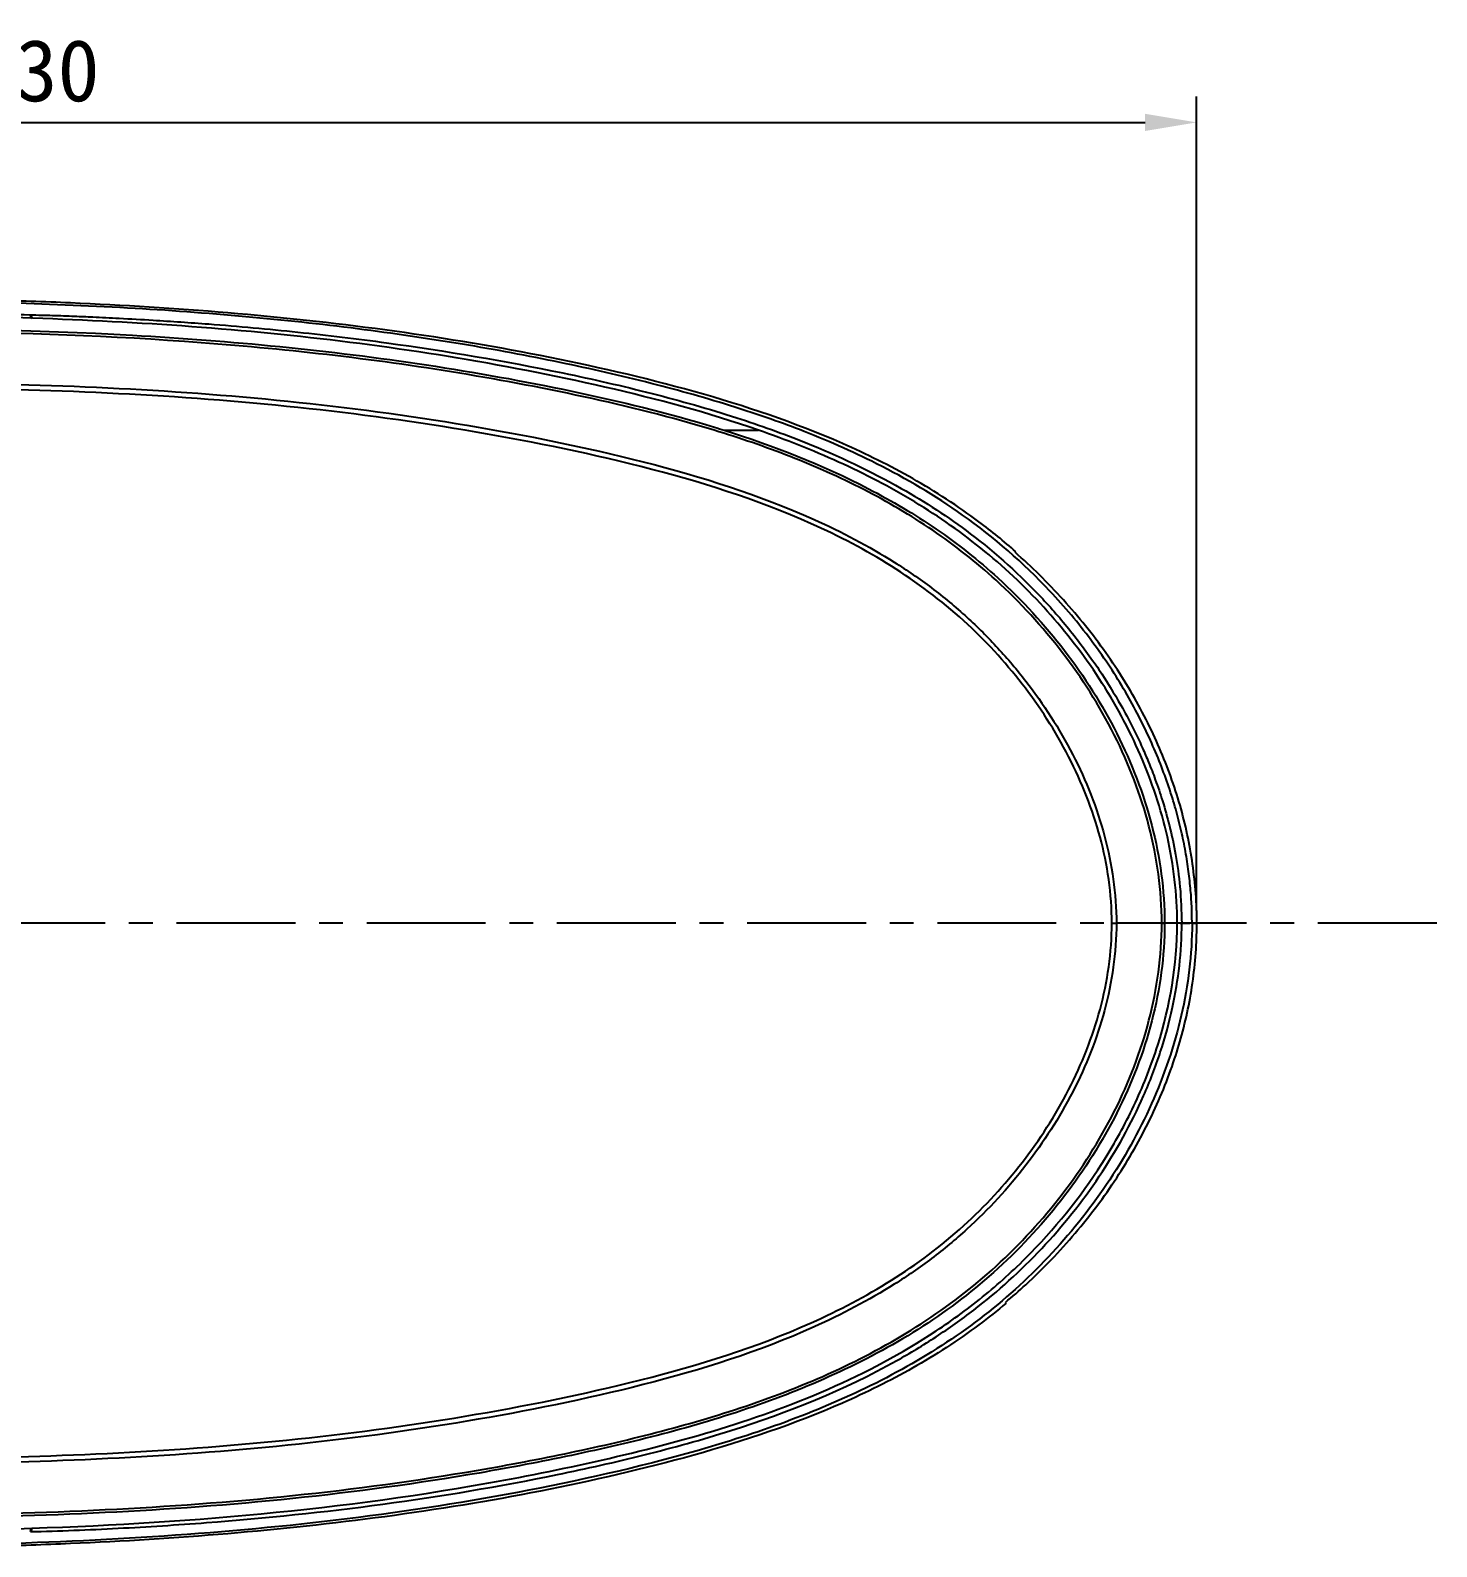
# Model space of a CAD drawing. Header units: millimetres. Extents: x -8699 to 14519, y -2727 to 7848.
# Drawn here: x 1075.7 to 1519.3, y -601.3 to -122.8 of the extents above; entities that cross this region are included whole.
import ezdxf

# ---------------------------------------------------------------- set-up
doc = ezdxf.new("R2010")
doc.units = ezdxf.units.MM
doc.linetypes.add('CENTER', pattern=[2, 1.25, -0.25, 0.25, -0.25])
doc.layers.add('1', color=7, linetype='Continuous', true_color=0xffffff)
doc.layers.add('4', color=4, linetype='Continuous')
doc.dimstyles.new('ISO-25', dxfattribs={"dimtxt": 2.5, "dimasz": 2.5, "dimexe": 1.25, "dimexo": 0.625, "dimtad": 1, "dimdsep": 46, "dimtxsty": 'Standard', "dimcen": 2.5, "dimadec": 0, "dimazin": 0, "dimtfac": 1, "dimtmove": 0, "dimatfit": 3, "dimfxl": 1, "dimarcsym": 0})

# ---------------------------------------------------------------- blocks, each defined once
blk = doc.blocks.new('*D254')
at = {"color": 3, "lineweight": -2, "transparency": 16777216}
for p, q in [((711.73, -400.49), (711.73, -143.73)), ((1443.6, -400.49), (1443.6, -143.73)), ((727.98, -151.86), (1427.35, -151.86))]:
    blk.add_line(p, q, dxfattribs=at)
at = {"color": 3, "transparency": 16777216}
for points in [[(727.98, -149.15), (727.98, -154.57), (711.73, -151.86)], [(1427.35, -149.15), (1427.35, -154.57), (1443.6, -151.86)]]:
    blk.add_solid(points, dxfattribs=at)
at = {"layer": 'DEFPOINTS', "color": 0, "transparency": 16777216}
for p in [(1443.6, -151.86), (711.73, -404.55), (1443.6, -404.55)]:
    blk.add_point(p, dxfattribs=at)
at = {"color": 3, "transparency": 16777216, "insert": (1077.66, -135.61), "char_height": 19.5, "attachment_point": 5}
blk.add_mtext('730', dxfattribs=at)

msp = doc.modelspace()

# ---------------------------------------------------------------- linework, layer by layer
at = {"color": 1, "linetype": 'CENTER', "ltscale": 30}
msp.add_line((1519.31, -404.58), (673.33, -404.58), dxfattribs=at)
at = {"layer": '1', "color": 7, "linetype": 'Continuous'}
for p, q in [((1438.42, -404.55), (1441.48, -404.55)), ((1438.42, -404.55), (1441.48, -404.55)), ((1441.69, -404.55), (1441.69, -404.55))]:
    msp.add_line(p, q, dxfattribs=at)
at = {"layer": '1', "color": 8, "linetype": 'Continuous'}
for centre, major_axis, ratio, start_param, end_param in [((1075.44, -219.54), (0.23, 7), 0.085132, 5.663682, 6.197639), ((1075.44, -219.54), (0.16, 7), 0.192826, 5.661613, 6.196316), ((1075.44, -589.55), (0.16, -7), 0.192826, 0.086869, 0.586093), ((1075.44, -589.55), (0.23, -7), 0.085132, 0.085546, 0.584526)]:
    msp.add_ellipse(centre, major_axis=major_axis, ratio=ratio, start_param=start_param, end_param=end_param, dxfattribs=at)
at = {"layer": '1', "color": 7, "linetype": 'Continuous'}
for points, knots in [([(1386.56, -287.35), (1382.83, -284.05), (1378.95, -280.89), (1368.28, -272.92), (1361.23, -268.36), (1346.83, -260.18), (1339.43, -256.52), (1316.78, -246.55), (1300.99, -241.26), (1269.02, -232.32), (1252.87, -228.65), (1204.12, -219.03), (1171.11, -214.77), (1121.5, -210.57), (1104.95, -209.56), (1080.08, -208.47), (1071.79, -208.19), (1055.19, -207.84), (1046.89, -207.67), (1021.99, -207.38), (1005.39, -207.41), (972.19, -207.42), (955.59, -207.43), (886.05, -207.43), (833.1, -207.43), (780.16, -207.43)], [0, 0, 0, 0, 0.024196, 0.024196, 0.064224, 0.064224, 0.104251, 0.104251, 0.184305, 0.184305, 0.26436, 0.26436, 0.424469, 0.424469, 0.504523, 0.504523, 0.54455, 0.54455, 0.584577, 0.584577, 0.664632, 0.664632, 0.744686, 0.744686, 1, 1, 1, 1]), ([(1442.15, -404.54), (1442.12, -402.75), (1442.08, -399.06), (1441.68, -393.36), (1440.99, -387.34), (1439.97, -381.02), (1438.57, -374.42), (1436.77, -367.57), (1434.52, -360.48), (1431.81, -353.19), (1428.6, -345.73), (1424.86, -338.13), (1420.56, -330.44), (1415.68, -322.7), (1410.2, -314.94), (1404.09, -307.23), (1391.57, -293.11), (1371.7, -275.85), (1344.37, -259.78), (1319.96, -249.12), (1296.13, -240.87), (1270.95, -233.82), (1242.27, -227.29), (1211.39, -221.55), (1178.32, -216.71), (1143.09, -212.93), (1105.76, -210.17), (1080.16, -209.24), (1067.03, -208.77)], [0, 0, 0, 0, 0.011496, 0.023729, 0.036699, 0.050405, 0.064849, 0.08003, 0.095946, 0.112599, 0.129989, 0.148114, 0.166976, 0.186574, 0.206907, 0.227976, 0.249781, 0.328103, 0.395768, 0.45275, 0.499026, 0.55771, 0.62069, 0.687964, 0.759531, 0.835393, 0.915549, 1, 1, 1, 1]), ([(1305.36, -248.98), (1289.47, -243.46), (1273.29, -239.13), (1240.62, -231.63), (1224.12, -228.44), (1174.49, -220.37), (1141.23, -217.02), (1074.44, -213.16), (1040.91, -212.65), (990.64, -212.82), (973.89, -213.04), (952.94, -213.4), (948.76, -213.47), (942.47, -213.59), (940.37, -213.62), (936.23, -213.79), (934.2, -213.92), (928.88, -214.44), (925.93, -214.96), (923.96, -215.59)], [0, 0, 0, 0, 0.129284, 0.129284, 0.258569, 0.258569, 0.517138, 0.517138, 0.775707, 0.775707, 0.904991, 0.904991, 0.937312, 0.937312, 0.953473, 0.953473, 0.969633, 0.969633, 1, 1, 1, 1]), ([(1437.48, -404.55), (1437.46, -395.36), (1436.35, -386.17), (1432.36, -368.41), (1429.49, -359.82), (1422.24, -343.13), (1417.83, -335.03), (1407.97, -319.9), (1402.49, -312.78), (1390.47, -299.36), (1383.88, -293.03), (1369.79, -281.47), (1362.38, -276.29), (1346.95, -266.96), (1338.93, -262.8), (1322.41, -255.29), (1313.91, -251.95), (1305.36, -248.98)], [0, 0, 0, 0, 0.125, 0.125, 0.25, 0.25, 0.375, 0.375, 0.5, 0.5, 0.625, 0.625, 0.75, 0.75, 0.875, 0.875, 1, 1, 1, 1]), ([(1443.6, -404.58), (1443.63, -403.4), (1443.66, -399.11), (1443.1, -391.69), (1441.88, -382.35), (1439.97, -373.05), (1437.43, -363.87), (1434.24, -354.82), (1430.43, -345.78), (1425.94, -336.77), (1420.78, -327.85), (1415, -319.13), (1408.61, -310.65), (1401.61, -302.44), (1394.18, -294.68), (1388.96, -289.82), (1386.33, -287.52)], [0, 0, 0, 0, 0.026356, 0.095761, 0.165941, 0.236686, 0.307745, 0.378573, 0.451057, 0.526671, 0.603323, 0.681142, 0.760195, 0.840506, 0.922049, 1, 1, 1, 1]), ([(923.91, -593.5), (924.92, -593.83), (926.19, -594.13), (929.99, -594.78), (932.84, -595.09), (937.53, -595.38), (939.13, -595.44), (942.35, -595.51), (943.96, -595.54), (958.48, -595.81), (971.38, -596.03), (1010.09, -596.45), (1035.91, -596.46), (1113.29, -594.63), (1164.64, -590.8), (1228.28, -579.81), (1240.97, -577.31), (1266.13, -571.67), (1278.63, -568.52), (1303.29, -561.06), (1315.51, -556.73), (1339.26, -546.32), (1350.66, -540.31), (1366.77, -529.67), (1371.98, -525.85), (1382.02, -517.59), (1386.82, -513.17), (1400.32, -499.32), (1408.25, -489.24), (1418.44, -472.77), (1421.56, -467.01), (1427.04, -455.21), (1429.4, -449.18), (1435.21, -430.69), (1437.46, -417.67), (1437.48, -404.55)], [0, 0, 0, 0, 0.010146, 0.010146, 0.026112, 0.026112, 0.034094, 0.034094, 0.042077, 0.042077, 0.105938, 0.105938, 0.233662, 0.233662, 0.489108, 0.489108, 0.552969, 0.552969, 0.616831, 0.616831, 0.680692, 0.680692, 0.744554, 0.744554, 0.776485, 0.776485, 0.808415, 0.808415, 0.872277, 0.872277, 0.904208, 0.904208, 0.936138, 0.936138, 1, 1, 1, 1]), ([(1442.15, -404.55), (1442.15, -414.44), (1440.94, -424.13), (1436.57, -443.15), (1433.35, -452.56), (1425.39, -470.41), (1420.64, -478.91), (1409.69, -495.12), (1403.48, -502.84), (1390.1, -516.98), (1382.89, -523.46), (1367.45, -535.27), (1359.14, -540.61), (1333.43, -554.83), (1315.23, -561.99), (1277.85, -573.68), (1258.98, -578.19), (1221.06, -585.91), (1202, -589.05), (1163.69, -594.1), (1144.46, -596.01), (1105.84, -598.84), (1086.47, -599.83), (1067.03, -600.32)], [0, 0, 0, 0, 0.0625, 0.0625, 0.125, 0.125, 0.1875, 0.1875, 0.25, 0.25, 0.3125, 0.3125, 0.375, 0.375, 0.5, 0.5, 0.625, 0.625, 0.75, 0.75, 0.875, 0.875, 1, 1, 1, 1]), ([(1416.86, -404.55), (1417.2, -404.55), (1417.52, -404.55), (1417.82, -404.55), (1417.99, -404.55), (1418.15, -404.55), (1418.29, -404.55)], [0, 0, 0, 0, 0.637963, 0.637963, 0.637963, 1, 1, 1, 1]), ([(1437.48, -404.55), (1437, -404.55), (1436.52, -404.55), (1435.22, -404.55), (1434.39, -404.55), (1433.51, -404.55)], [0, 0, 0, 0, 0.383501, 0.383501, 1, 1, 1, 1]), ([(1442.17, -404.58), (1442.38, -404.58), (1442.58, -404.58), (1443.46, -404.58), (1443.84, -404.58), (1443.85, -404.58)], [0, 0, 0, 0, 0.200049, 0.200049, 1, 1, 1, 1])]:
    msp.add_open_spline(points, degree=3, knots=knots, dxfattribs=at)
at = {"layer": '1', "color": 8, "linetype": 'Continuous'}
for points, knots in [([(1003.79, -211.75), (1017.19, -211.72), (1041.16, -211.67), (1065.13, -212.3), (1075.72, -212.57)], [0, 0, 0, 0, 0.55854, 1, 1, 1, 1]), ([(1075.72, -212.57), (1078.05, -212.63), (1082.69, -212.75), (1089.25, -212.98), (1096.27, -213.27), (1104.52, -213.68), (1116.73, -214.37), (1135.51, -215.66), (1160.1, -217.89), (1197.43, -222.38), (1234.76, -228.71), (1271.52, -237.08), (1297.13, -244.31), (1323.61, -253.78), (1348.6, -265.55), (1373.89, -281.99), (1391.59, -297.95), (1404.51, -312.92), (1412.74, -324.15), (1420.2, -336.24), (1425.19, -346.13), (1428.59, -354.06), (1430.73, -359.6), (1432.99, -366.27), (1435.19, -374.12), (1437.11, -383.17), (1438.58, -393.44), (1438.79, -400.72), (1438.9, -404.55)], [0, 0, 0, 0, 0.015706, 0.031136, 0.043803, 0.062375, 0.085937, 0.12491, 0.187284, 0.249645, 0.374196, 0.437959, 0.499268, 0.550151, 0.623904, 0.681395, 0.749153, 0.780636, 0.812, 0.841111, 0.874443, 0.885069, 0.898133, 0.913634, 0.931571, 0.951946, 0.974755, 1, 1, 1, 1]), ([(921.17, -218.08), (983.5, -216.83), (1045.8, -215.53), (1138.98, -220.76), (1169.92, -223.73), (1216, -230.71), (1231.32, -233.47), (1261.68, -239.87), (1276.73, -243.51), (1291.53, -248.04)], [0, 0, 0, 0, 0.5, 0.5, 0.75, 0.75, 0.875, 0.875, 1, 1, 1, 1]), ([(1291.4, -248.98), (1277.84, -244.83), (1264.11, -241.44), (1236.47, -235.45), (1222.55, -232.84), (1180.65, -226.07), (1152.55, -222.99), (1067.82, -217.01), (1011.1, -217.39), (954.37, -218.38)], [0, 0, 0, 0, 0.125, 0.125, 0.25, 0.25, 0.5, 0.5, 1, 1, 1, 1]), ([(928.91, -235.06), (967.02, -234.29), (1005.12, -233.58), (1081.22, -234.38), (1119.17, -235.96), (1175.84, -241.76), (1194.73, -244.26), (1232.14, -250.58), (1250.7, -254.31), (1287.33, -263.62), (1305.4, -269.28), (1331.66, -281.09), (1340.17, -285.55), (1352.27, -293.18), (1356.19, -295.89), (1361.92, -300.22), (1363.79, -301.71), (1367.49, -304.77), (1369.34, -306.38), (1371.1, -307.98)], [0, 0, 0, 0, 0.25, 0.25, 0.5, 0.5, 0.625, 0.625, 0.75, 0.75, 0.875, 0.875, 0.9375, 0.9375, 0.96875, 0.96875, 0.984375, 0.984375, 1, 1, 1, 1]), ([(1370.13, -309.13), (1362.99, -302.64), (1355.36, -296.93), (1339.26, -286.82), (1330.77, -282.39), (1304.57, -270.68), (1286.55, -265.08), (1250.03, -255.84), (1231.53, -252.13), (1194.23, -245.86), (1175.4, -243.38), (1118.9, -237.63), (1081.08, -236.08), (1005.22, -235.29), (967.24, -236), (929.25, -236.76)], [0, 0, 0, 0, 0.0625, 0.0625, 0.125, 0.125, 0.25, 0.25, 0.375, 0.375, 0.5, 0.5, 0.75, 0.75, 1, 1, 1, 1]), ([(1380.33, -296.34), (1374.04, -290.59), (1367.34, -285.33), (1353.38, -275.83), (1346.1, -271.57), (1331.04, -263.85), (1323.26, -260.4), (1307.51, -254.21), (1299.5, -251.46), (1291.4, -248.98)], [0, 0, 0, 0, 0.25, 0.25, 0.5, 0.5, 0.75, 0.75, 1, 1, 1, 1]), ([(1294.56, -248.98), (1295.6, -248.98), (1297.55, -248.98), (1300.4, -248.98), (1302.98, -248.98), (1304.62, -248.98), (1305.36, -248.98)], [0, 0, 0, 0, 0.269853, 0.507437, 0.777476, 1, 1, 1, 1]), ([(1294.56, -248.98), (1310.11, -253.88), (1325.37, -259.79), (1347.47, -271.28), (1354.58, -275.49), (1368.22, -284.84), (1374.77, -290), (1380.89, -295.6)], [0, 0, 0, 0, 0.5, 0.5, 0.75, 0.75, 1, 1, 1, 1]), ([(1432.61, -404.55), (1432.59, -394.28), (1431.15, -383.88), (1425.99, -363.98), (1422.29, -354.39), (1412.94, -335.86), (1407.43, -327.21), (1394.97, -310.96), (1387.97, -303.32), (1380.33, -296.34)], [0, 0, 0, 0, 0.25, 0.25, 0.5, 0.5, 0.75, 0.75, 1, 1, 1, 1]), ([(1380.89, -295.6), (1388.59, -302.63), (1395.63, -310.32), (1408.18, -326.68), (1413.73, -335.39), (1423.14, -354.05), (1426.86, -363.7), (1432.05, -383.74), (1433.5, -394.21), (1433.51, -404.55)], [0, 0, 0, 0, 0.25, 0.25, 0.5, 0.5, 0.75, 0.75, 1, 1, 1, 1]), ([(1416.86, -404.55), (1416.85, -395.34), (1415.49, -386.16), (1410.77, -368.58), (1407.42, -360.14), (1399.02, -343.85), (1394.09, -336.21), (1383.03, -321.94), (1376.89, -315.29), (1370.13, -309.13)], [0, 0, 0, 0, 0.25, 0.25, 0.5, 0.5, 0.75, 0.75, 1, 1, 1, 1]), ([(1371.1, -307.98), (1372.78, -309.52), (1374.48, -311.13), (1377.74, -314.38), (1379.33, -316.03), (1383.99, -321.08), (1386.94, -324.57), (1395.32, -335.4), (1400.3, -343.13), (1408.77, -359.62), (1412.15, -368.16), (1416.91, -385.95), (1418.28, -395.23), (1418.29, -404.55)], [0, 0, 0, 0, 0.0625, 0.0625, 0.125, 0.125, 0.25, 0.25, 0.5, 0.5, 0.75, 0.75, 1, 1, 1, 1]), ([(1075.72, -596.52), (1080.27, -596.41), (1084.85, -596.28), (1094.09, -595.92), (1098.75, -595.7), (1112.7, -594.98), (1122.01, -594.39), (1149.89, -592.25), (1168.42, -590.34), (1205.31, -585.35), (1223.69, -582.28), (1251.11, -576.64), (1260.24, -574.59), (1278.46, -570.03), (1287.6, -567.51), (1314.69, -558.91), (1332.3, -551.87), (1353.22, -540.18), (1357.35, -537.7), (1365.47, -532.39), (1369.45, -529.57), (1380.96, -520.72), (1388.11, -514.23), (1401.36, -500.13), (1407.49, -492.46), (1418.26, -476.37), (1422.96, -467.92), (1428.84, -454.54), (1430.61, -449.93), (1433.67, -440.59), (1434.96, -435.87), (1437.86, -422.44), (1438.91, -413.6), (1438.9, -404.55)], [0, 0, 0, 0, 0.031437, 0.031437, 0.062874, 0.062874, 0.125748, 0.125748, 0.251496, 0.251496, 0.377244, 0.377244, 0.440118, 0.440118, 0.502992, 0.502992, 0.62874, 0.62874, 0.660177, 0.660177, 0.691614, 0.691614, 0.754488, 0.754488, 0.817362, 0.817362, 0.880237, 0.880237, 0.911674, 0.911674, 0.943111, 0.943111, 1, 1, 1, 1]), ([(1370.13, -499.97), (1376.89, -493.81), (1383.03, -487.16), (1394.09, -472.89), (1399.02, -465.25), (1407.42, -448.96), (1410.77, -440.52), (1415.49, -422.94), (1416.85, -413.76), (1416.86, -404.55)], [0, 0, 0, 0, 0.25, 0.25, 0.5, 0.5, 0.75, 0.75, 1, 1, 1, 1]), ([(1418.29, -404.55), (1418.28, -413.87), (1416.91, -423.15), (1412.15, -440.94), (1408.77, -449.48), (1400.3, -465.97), (1395.32, -473.7), (1384.14, -488.15), (1377.94, -494.88), (1371.1, -501.12)], [0, 0, 0, 0, 0.25, 0.25, 0.5, 0.5, 0.75, 0.75, 1, 1, 1, 1]), ([(1380.33, -512.76), (1387.97, -505.78), (1394.97, -498.14), (1407.43, -481.89), (1412.94, -473.24), (1422.29, -454.71), (1425.99, -445.13), (1431.15, -425.22), (1432.59, -414.82), (1432.61, -404.55)], [0, 0, 0, 0, 0.25, 0.25, 0.5, 0.5, 0.75, 0.75, 1, 1, 1, 1]), ([(1433.51, -404.55), (1433.5, -414.89), (1432.05, -425.36), (1426.86, -445.4), (1423.14, -455.06), (1413.73, -473.71), (1408.18, -482.42), (1395.63, -498.79), (1388.59, -506.47), (1380.89, -513.5)], [0, 0, 0, 0, 0.25, 0.25, 0.5, 0.5, 0.75, 0.75, 1, 1, 1, 1]), ([(1371.1, -501.12), (1369.33, -502.73), (1367.49, -504.33), (1363.79, -507.4), (1361.92, -508.88), (1356.19, -513.21), (1352.27, -515.92), (1340.17, -523.55), (1331.66, -528.01), (1305.4, -539.82), (1287.33, -545.48), (1250.7, -554.8), (1232.14, -558.53), (1194.73, -564.84), (1175.84, -567.34), (1119.17, -573.14), (1081.22, -574.72), (1005.12, -575.53), (967.02, -574.81), (928.91, -574.05)], [0, 0, 0, 0, 0.015625, 0.015625, 0.03125, 0.03125, 0.0625, 0.0625, 0.125, 0.125, 0.25, 0.25, 0.375, 0.375, 0.5, 0.5, 0.75, 0.75, 1, 1, 1, 1]), ([(929.25, -572.34), (967.24, -573.1), (1005.22, -573.82), (1081.08, -573.03), (1118.9, -571.47), (1175.4, -565.72), (1194.23, -563.24), (1231.53, -556.97), (1250.03, -553.26), (1286.55, -544.02), (1304.57, -538.42), (1330.77, -526.71), (1339.26, -522.28), (1355.36, -512.17), (1362.99, -506.46), (1370.13, -499.97)], [0, 0, 0, 0, 0.25, 0.25, 0.5, 0.5, 0.625, 0.625, 0.75, 0.75, 0.875, 0.875, 0.9375, 0.9375, 1, 1, 1, 1]), ([(1380.89, -513.5), (1373.5, -520.26), (1365.59, -526.3), (1348.84, -537.14), (1340.05, -541.9), (1313.2, -554.44), (1294.46, -560.62), (1265.69, -568.2), (1256.04, -570.42), (1236.69, -574.5), (1226.99, -576.35), (1197.78, -581.38), (1178.2, -584.03), (1138.82, -588.13), (1119.04, -589.57), (1079.52, -591.51), (1059.75, -592.01), (1000.41, -592.6), (960.81, -591.82), (921.17, -591.02)], [0, 0, 0, 0, 0.0625, 0.0625, 0.125, 0.125, 0.25, 0.25, 0.3125, 0.3125, 0.375, 0.375, 0.5, 0.5, 0.625, 0.625, 0.75, 0.75, 1, 1, 1, 1]), ([(921.31, -590.09), (960.92, -590.88), (1000.5, -591.66), (1079.57, -590.87), (1119.12, -589.23), (1178, -583.1), (1197.57, -580.46), (1226.77, -575.44), (1236.46, -573.59), (1255.73, -569.53), (1265.32, -567.31), (1284.36, -562.31), (1293.8, -559.52), (1312.48, -553.08), (1321.75, -549.42), (1339.71, -541.03), (1348.4, -536.32), (1365.03, -525.56), (1373.01, -519.46), (1380.33, -512.76)], [0, 0, 0, 0, 0.25, 0.25, 0.5, 0.5, 0.625, 0.625, 0.6875, 0.6875, 0.75, 0.75, 0.8125, 0.8125, 0.875, 0.875, 0.9375, 0.9375, 1, 1, 1, 1])]:
    msp.add_open_spline(points, degree=3, knots=knots, dxfattribs=at)
for points in [[(1291.53, -248.04), (1292.55, -248.35), (1293.56, -248.66), (1294.56, -248.98)], [(1432.61, -404.55), (1433.02, -404.55), (1433.33, -404.55), (1433.51, -404.55)]]:
    msp.add_open_spline(points, degree=3, dxfattribs=at)
at = {"layer": '1', "color": 7, "linetype": 'Continuous'}
for points in [[(1432.61, -404.55), (1427.48, -404.55), (1422.71, -404.55), (1418.29, -404.55)], [(1438.9, -404.55), (1438.71, -404.55), (1438.39, -404.55), (1437.96, -404.55)], [(1438.9, -404.55), (1438.71, -404.55), (1438.39, -404.55), (1437.96, -404.55)], [(1439.87, -404.55), (1439.55, -404.55), (1439.23, -404.55), (1438.9, -404.55)], [(1439.87, -404.55), (1439.55, -404.55), (1439.23, -404.55), (1438.9, -404.55)], [(1442.15, -404.55), (1441.39, -404.55), (1440.63, -404.55), (1439.87, -404.55)], [(1442.15, -404.55), (1441.39, -404.55), (1440.63, -404.55), (1439.87, -404.55)]]:
    msp.add_open_spline(points, degree=3, dxfattribs=at)
at = {"layer": '4', "color": 7, "linetype": 'Continuous'}
msp.add_line((1443.85, -404.58), (1442.17, -404.58), dxfattribs=at)
for points, knots in [([(1383.27, -524.23), (1385.47, -522.4), (1390.46, -518.06), (1397.83, -510.78), (1405.32, -502.5), (1412.2, -493.89), (1418.44, -485), (1424.02, -475.87), (1428.94, -466.54), (1433.18, -457.05), (1436.63, -447.76), (1439.37, -438.52), (1441.43, -429.35), (1442.85, -419.9), (1443.58, -411.62), (1443.63, -406.51), (1443.6, -404.58)], [0, 0, 0, 0, 0.061879, 0.143634, 0.224399, 0.304057, 0.382544, 0.459852, 0.536023, 0.611149, 0.685391, 0.750832, 0.819987, 0.889158, 0.958014, 1, 1, 1, 1]), ([(1383.53, -524.43), (1380.74, -526.79), (1377.87, -529.07), (1368.28, -536.23), (1361.23, -540.79), (1346.83, -548.97), (1339.43, -552.64), (1316.78, -562.6), (1300.99, -567.89), (1269.02, -576.83), (1252.87, -580.51), (1204.12, -590.13), (1171.11, -594.38), (1121.5, -598.58), (1104.95, -599.6), (1080.08, -600.68), (1071.79, -600.97), (1061.36, -601.18), (1059.23, -601.23), (1057.11, -601.27)], [0, 0, 0, 0, 0.032301, 0.032301, 0.105299, 0.105299, 0.178297, 0.178297, 0.324294, 0.324294, 0.47029, 0.47029, 0.762282, 0.762282, 0.908278, 0.908278, 0.981276, 0.981276, 1, 1, 1, 1])]:
    msp.add_open_spline(points, degree=3, knots=knots, dxfattribs=at)

# ---------------------------------------------------------------- dimensions: what is measured, and where the dimension line sits
dim = msp.add_linear_dim(base=(1443.6, -151.86), p1=(711.73, -404.55), p2=(1443.6, -404.55), text='730', dimstyle='ISO-25', override={"dimscale": 6.5, "dimtxt": 3, "dimgap": 1, "dimdec": 0, "dimclrd": 3, "dimclre": 3, "dimclrt": 3, "dimtdec": 0})
dim.commit()
dim.dimension.update_dxf_attribs({"geometry": '*D254', "text_midpoint": (1077.66, -135.61)})

doc.saveas('drawing.dxf')
